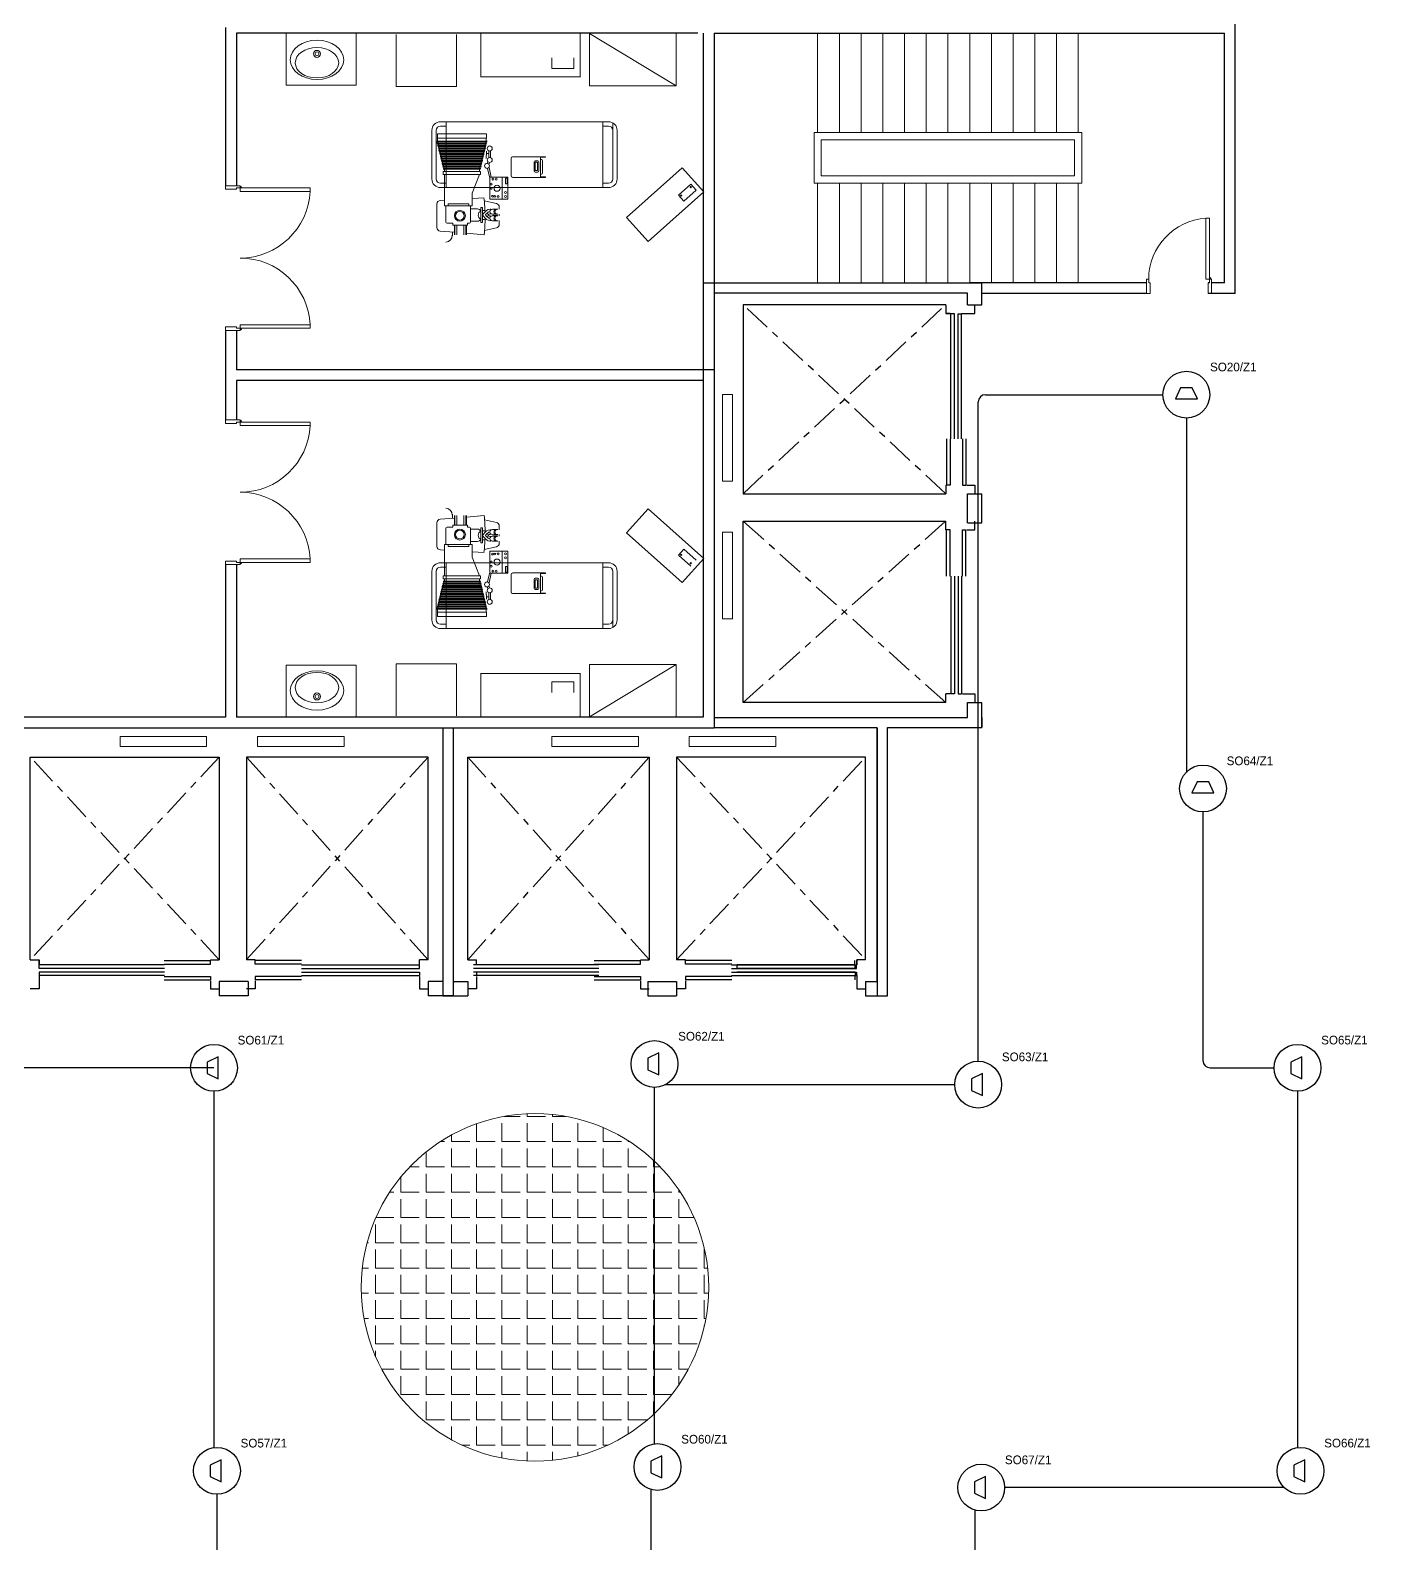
# Model space of a CAD drawing. Extents: x -59 to 582, y -1177 to 100.
# Drawn here: x 205.13 to 223.95, y -471.8 to -450.9 of the extents above; entities that cross this region are included whole.
import ezdxf
from ezdxf.enums import TextEntityAlignment as Align

# ---------------------------------------------------------------- set-up
doc = ezdxf.new("R2010")
doc.units = 0
doc.header["$LTSCALE"] = 0.15
doc.linetypes.add('CENTERX2', pattern=[4, 2.5, -0.5, 0.5, -0.5])
doc.layers.get('0').update_dxf_attribs({"color": 252})
for name, color, linetype in [('0 sockets', 252, 'Continuous'), ('0 sound', 252, 'Continuous'), ('AUTOINCR', 7, 'Continuous'), ('d1', 252, 'Continuous'), ('FIRE_LOOP', 7, 'Continuous'), ('grocol', 252, 'Continuous'), ('WINDOW', 252, 'Continuous')]:
    doc.layers.add(name, color=color, linetype=linetype)
for name, color, linetype, lineweight in [('anal', 252, 'Continuous', 20), ('DOOR', 252, 'Continuous', 20), ('elev', 252, 'Continuous', 9), ('FURNITURE-1', 252, 'Continuous', 9), ('sofa', 252, 'Continuous', 9), ('wall', 252, 'Continuous', 30)]:
    doc.layers.add(name, color=color, linetype=linetype, lineweight=lineweight)
doc.styles.add('ROMAND', font='ROMAND.SHX')

# ---------------------------------------------------------------- blocks, each defined once
blk = doc.blocks.new('WQ')
h = blk.add_hatch(color=6)
h.dxf.hatch_style = 1
h.paths.add_polyline_path([(-126.091, 5), (-126.091, -169.521), (126.091, -169.521), (126.091, 5)])
h.paths.add_polyline_path([(121.091, 0), (121.091, -164.521), (-121.091, -164.521), (-121.091, 0)], flags=16)
at = {"layer": '0 sockets', "color": 3, "style": 'ROMAND'}
blk.add_attdef('ACCESS_CONTROL', (-48.663, 7.622), '', height=7.973, dxfattribs=at)
blk = doc.blocks.new('ELLIPSE')
blk.add_circle((0.5, 0.5), 0.5)
blk = doc.blocks.new('ARCH')
at = {"layer": 'elev'}
h = blk.add_hatch(dxfattribs=at)
h.set_pattern_fill('ANGLE', color=256, scale=0.05, style=0)
h.set_pattern_definition([(0, (0, 0), (0, 0.34925), [0.254, -0.09525]), (90, (0, 0), (-0.34925, 2e-17), [0.254, -0.09525])])
h.paths.add_polyline_path([(31.8, 340.8, 0.21525), (32.613, 339), (35.787, 339, 0.21525), (36.6, 340.8, 1)])
h.paths.add_polyline_path([(35.787, 339), (32.613, 339, 0.377964)])
at = {"layer": 'anal'}
blk.add_circle((34.2, 340.8), 2.4, dxfattribs=at)
at = {"layer": 'd1', "linetype": 'CENTERX2'}
for p, q in [((39.874, 351.762), (37.075, 354.372)), ((37.075, 351.762), (39.874, 354.372)), ((37.075, 348.877), (39.874, 351.384)), ((39.874, 348.877), (37.075, 351.384)), ((29.838, 348.125), (27.228, 345.326)), ((29.838, 345.326), (27.228, 348.125)), ((32.723, 345.326), (30.216, 348.125)), ((32.723, 348.125), (30.216, 345.326)), ((33.272, 348.125), (35.779, 345.326)), ((33.272, 345.326), (35.779, 348.125)), ((36.157, 345.326), (38.767, 348.125)), ((36.157, 348.125), (38.767, 345.326))]:
    blk.add_line(p, q, dxfattribs=at)
at = {"layer": 'd1', "ltscale": 0.5}
for p, q in [((39.944, 352.52), (39.944, 354.248)), ((39.994, 354.248), (39.944, 354.248)), ((39.994, 352.52), (39.994, 354.248)), ((40.044, 352.52), (40.044, 354.248)), ((40.044, 354.248), (40.094, 354.248)), ((40.094, 352.52), (40.094, 354.248)), ((39.884, 352.522), (39.884, 351.882)), ((39.934, 352.522), (39.934, 351.882)), ((40.104, 352.522), (40.104, 351.882)), ((40.154, 352.522), (40.154, 351.882)), ((39.934, 351.882), (39.884, 351.882)), ((40.104, 351.882), (40.154, 351.882)), ((39.884, 350.624), (39.884, 351.264)), ((39.934, 351.264), (39.884, 351.264)), ((39.934, 350.624), (39.934, 351.264)), ((40.104, 350.624), (40.104, 351.264)), ((40.104, 351.264), (40.154, 351.264)), ((40.154, 350.624), (40.154, 351.264)), ((39.944, 350.626), (39.944, 348.997)), ((39.994, 350.626), (39.994, 348.997)), ((40.044, 350.626), (40.044, 348.997)), ((40.094, 350.626), (40.094, 348.997)), ((39.994, 348.997), (39.944, 348.997)), ((40.044, 348.997), (40.094, 348.997)), ((27.352, 345.206), (27.352, 345.256)), ((29.08, 345.256), (27.352, 345.256)), ((29.08, 345.206), (27.352, 345.206)), ((27.352, 345.156), (27.352, 345.106)), ((29.08, 345.156), (27.352, 345.156)), ((29.078, 345.316), (29.718, 345.316)), ((29.078, 345.266), (29.718, 345.266)), ((29.718, 345.266), (29.718, 345.316)), ((30.336, 345.266), (30.336, 345.316)), ((30.976, 345.316), (30.336, 345.316)), ((30.976, 345.266), (30.336, 345.266)), ((30.974, 345.256), (32.603, 345.256)), ((30.974, 345.206), (32.603, 345.206)), ((30.974, 345.156), (32.603, 345.156)), ((32.603, 345.206), (32.603, 345.256)), ((32.603, 345.156), (32.603, 345.106)), ((35.08, 345.256), (33.352, 345.256)), ((35.08, 345.206), (33.352, 345.206)), ((35.08, 345.156), (33.352, 345.156)), ((33.392, 345.156), (33.392, 345.106)), ((35.019, 345.316), (35.659, 345.316)), ((35.019, 345.266), (35.659, 345.266)), ((35.659, 345.266), (35.659, 345.316)), ((36.917, 345.316), (36.277, 345.316)), ((36.277, 345.266), (36.277, 345.316)), ((36.917, 345.266), (36.277, 345.266)), ((36.915, 345.256), (38.643, 345.256)), ((36.915, 345.206), (38.643, 345.206)), ((36.915, 345.156), (38.643, 345.156)), ((36.992, 345.206), (36.992, 345.256)), ((38.621, 345.256), (36.992, 345.256)), ((38.621, 345.206), (36.992, 345.206)), ((38.621, 345.156), (36.992, 345.156)), ((38.619, 345.266), (38.619, 345.316)), ((38.621, 345.206), (38.621, 345.256)), ((38.621, 345.156), (38.621, 345.106)), ((38.643, 345.206), (38.643, 345.256)), ((38.643, 345.156), (38.643, 345.106)), ((29.08, 345.106), (27.352, 345.106)), ((29.021, 345.106), (27.392, 345.106)), ((29.078, 345.096), (29.718, 345.096)), ((29.078, 345.046), (29.718, 345.046)), ((29.718, 345.096), (29.718, 345.046)), ((30.336, 345.096), (30.336, 345.046)), ((30.976, 345.096), (30.336, 345.096)), ((30.976, 345.046), (30.336, 345.046)), ((30.974, 345.106), (32.603, 345.106)), ((35.08, 345.106), (33.352, 345.106)), ((35.021, 345.106), (33.392, 345.106)), ((35.019, 345.096), (35.659, 345.096)), ((35.019, 345.046), (35.659, 345.046)), ((35.659, 345.096), (35.659, 345.046)), ((36.917, 345.096), (36.277, 345.096)), ((36.277, 345.096), (36.277, 345.046)), ((36.917, 345.046), (36.277, 345.046)), ((36.915, 345.106), (38.643, 345.106)), ((38.619, 345.096), (38.619, 345.046))]:
    blk.add_line(p, q, dxfattribs=at)
at = {"layer": 'DOOR'}
for points in [[(30.125, 355.987), (30.125, 356.017), (29.925, 356.017), (29.925, 355.967), (30.075, 355.967), (30.075, 355.987)], [(30.125, 355.987), (31.095, 355.987), (31.095, 355.937), (30.125, 355.937)], [(43.518, 354.727), (43.518, 355.567), (43.469, 355.567), (43.469, 354.727)], [(42.678, 354.727), (42.648, 354.727), (42.648, 354.527), (42.698, 354.527), (42.698, 354.677), (42.678, 354.677)], [(43.518, 354.727), (43.548, 354.727), (43.548, 354.527), (43.498, 354.527), (43.498, 354.677), (43.518, 354.677)], [(30.125, 354.047), (30.125, 354.017), (29.925, 354.017), (29.925, 354.067), (30.075, 354.067), (30.075, 354.047)], [(30.125, 354.047), (31.095, 354.047), (31.095, 354.097), (30.125, 354.097)], [(30.125, 352.753), (30.125, 352.783), (29.925, 352.783), (29.925, 352.733), (30.075, 352.733), (30.075, 352.753)], [(30.125, 352.753), (31.095, 352.753), (31.095, 352.703), (30.125, 352.703)], [(30.125, 350.813), (30.125, 350.783), (29.925, 350.783), (29.925, 350.833), (30.075, 350.833), (30.075, 350.813)], [(30.125, 350.813), (31.095, 350.813), (31.095, 350.863), (30.125, 350.863)]]:
    blk.add_lwpolyline(points, close=True, dxfattribs=at)
for centre in [(30.135, 355.997), (43.528, 354.737), (30.135, 354.037), (30.135, 352.763), (30.135, 350.803)]:
    blk.add_circle(centre, 0.01, dxfattribs=at)
for centre, radius, start, end in [((30.125, 355.989), 0.971, 270, 357.0492), ((43.523, 354.724), 0.845, 93.6111, 179.7782), ((30.125, 354.047), 0.971, 2.9508, 90), ((30.125, 352.753), 0.971, 270, 357.0492), ((30.125, 350.811), 0.971, 2.9508, 90)]:
    blk.add_arc(centre, radius, start, end, dxfattribs=at)
at = {"layer": 'elev'}
for p, q in [((38.105, 356.752), (38.105, 358.127)), ((38.105, 356.752), (38.105, 358.127)), ((38.405, 356.752), (38.405, 358.127)), ((38.705, 356.752), (38.705, 358.127)), ((39.005, 356.752), (39.005, 358.127)), ((39.305, 356.752), (39.305, 358.127)), ((39.605, 356.752), (39.605, 358.127)), ((39.905, 356.752), (39.905, 358.127)), ((40.205, 356.752), (40.205, 358.127)), ((40.505, 356.752), (40.505, 358.127)), ((40.805, 356.752), (40.805, 358.127)), ((41.105, 356.752), (41.105, 358.127)), ((41.405, 356.752), (41.405, 358.127)), ((41.705, 356.752), (41.705, 358.127)), ((38.055, 356.752), (41.755, 356.752)), ((38.055, 356.052), (38.055, 356.752)), ((38.155, 356.652), (41.655, 356.652)), ((38.155, 356.152), (38.155, 356.652)), ((41.655, 356.652), (41.655, 356.152)), ((41.755, 356.752), (41.755, 356.052)), ((41.755, 356.052), (38.055, 356.052)), ((38.105, 354.677), (38.105, 356.052)), ((38.105, 354.677), (38.105, 356.052)), ((41.655, 356.152), (38.155, 356.152)), ((38.405, 354.677), (38.405, 356.052)), ((38.705, 354.677), (38.705, 356.052)), ((39.005, 354.677), (39.005, 356.052)), ((39.305, 354.677), (39.305, 356.052)), ((39.605, 354.677), (39.605, 356.052)), ((39.905, 354.677), (39.905, 356.052)), ((40.205, 354.677), (40.205, 356.052)), ((40.505, 354.677), (40.505, 356.052)), ((40.805, 354.677), (40.805, 356.052)), ((41.105, 354.677), (41.105, 356.052)), ((41.405, 354.677), (41.405, 356.052)), ((41.705, 354.677), (41.705, 356.052)), ((36.792, 353.133), (36.792, 351.936)), ((36.928, 353.133), (36.792, 353.133)), ((36.928, 351.936), (36.928, 353.133)), ((36.792, 351.936), (36.928, 351.936)), ((36.792, 351.233), (36.792, 350.036)), ((36.928, 351.233), (36.792, 351.233)), ((36.928, 350.036), (36.928, 351.233)), ((36.792, 350.036), (36.928, 350.036)), ((28.467, 348.272), (28.467, 348.408)), ((28.467, 348.408), (29.664, 348.408)), ((29.664, 348.272), (28.467, 348.272)), ((29.664, 348.408), (29.664, 348.272)), ((30.367, 348.408), (31.564, 348.408)), ((30.367, 348.272), (30.367, 348.408)), ((31.564, 348.272), (30.367, 348.272)), ((31.564, 348.408), (31.564, 348.272)), ((35.628, 348.408), (34.431, 348.408)), ((34.431, 348.408), (34.431, 348.272)), ((34.431, 348.272), (35.628, 348.272)), ((35.628, 348.272), (35.628, 348.408)), ((37.528, 348.408), (36.331, 348.408)), ((36.331, 348.408), (36.331, 348.272)), ((36.331, 348.272), (37.528, 348.272)), ((37.528, 348.272), (37.528, 348.408))]:
    blk.add_line(p, q, dxfattribs=at)
at = {"layer": 'FURNITURE-1', "ltscale": 0.5}
for p, q in [((30.764, 358.125), (30.764, 357.405)), ((31.731, 358.125), (31.731, 357.405)), ((32.28, 357.386), (32.28, 358.106)), ((33.116, 357.386), (33.116, 358.106)), ((33.45, 357.518), (33.45, 358.118)), ((34.822, 357.518), (34.822, 358.118)), ((36.151, 357.398), (34.951, 358.118)), ((34.951, 357.398), (34.951, 358.118)), ((36.151, 358.125), (36.151, 357.398)), ((34.433, 357.637), (34.433, 357.784)), ((34.738, 357.637), (34.738, 357.784)), ((33.45, 357.52), (34.822, 357.52)), ((34.433, 357.637), (34.738, 357.637)), ((31.731, 357.405), (30.764, 357.405)), ((32.28, 357.386), (33.116, 357.386)), ((36.151, 357.398), (34.951, 357.398)), ((35.135, 356.901), (32.975, 356.901)), ((35.135, 356.901), (32.975, 356.901)), ((35.135, 356.901), (35.135, 355.99)), ((35.135, 356.901), (35.215, 356.901)), ((35.135, 356.841), (35.215, 356.841)), ((35.275, 356.885), (35.275, 356.11)), ((35.335, 356.781), (35.335, 356.11)), ((35.465, 355.579), (36.232, 356.265)), ((36.532, 355.93), (36.232, 356.265)), ((35.135, 356.05), (35.215, 356.05)), ((36.353, 356.036), (36.183, 355.884)), ((36.426, 355.955), (36.353, 356.036)), ((35.135, 355.99), (32.975, 355.99)), ((35.135, 355.99), (32.975, 355.99)), ((35.135, 355.99), (35.215, 355.99)), ((35.764, 355.245), (36.531, 355.931)), ((36.256, 355.802), (36.183, 355.884)), ((36.256, 355.802), (36.426, 355.955)), ((35.765, 355.244), (35.465, 355.579)), ((35.765, 351.556), (35.465, 351.221)), ((35.764, 351.555), (36.531, 350.869)), ((35.465, 351.221), (36.232, 350.535)), ((36.256, 350.998), (36.183, 350.916)), ((36.256, 350.998), (36.426, 350.845)), ((35.135, 350.81), (32.975, 350.81)), ((35.135, 350.81), (32.975, 350.81)), ((35.135, 349.899), (35.135, 350.81)), ((35.135, 350.81), (35.215, 350.81)), ((36.353, 350.764), (36.183, 350.916)), ((36.532, 350.87), (36.232, 350.535)), ((35.135, 350.75), (35.215, 350.75)), ((35.275, 349.915), (35.275, 350.69)), ((35.335, 350.019), (35.335, 350.69)), ((35.135, 349.959), (35.215, 349.959)), ((35.135, 349.899), (32.975, 349.899)), ((35.135, 349.899), (32.975, 349.899)), ((35.135, 349.899), (35.215, 349.899)), ((31.731, 349.395), (30.764, 349.395)), ((30.764, 348.675), (30.764, 349.395)), ((31.731, 348.675), (31.731, 349.395)), ((32.28, 349.414), (32.28, 348.694)), ((32.28, 349.414), (33.116, 349.414)), ((33.116, 349.414), (33.116, 348.694)), ((36.151, 349.402), (34.951, 348.682)), ((36.151, 349.402), (34.951, 349.402)), ((34.951, 349.402), (34.951, 348.682)), ((36.151, 349.402), (36.151, 348.682)), ((33.45, 349.282), (33.45, 348.682)), ((33.45, 349.28), (34.822, 349.28)), ((34.433, 349.163), (34.433, 349.016)), ((34.433, 349.163), (34.738, 349.163)), ((34.738, 349.163), (34.738, 349.016)), ((34.822, 349.282), (34.822, 348.682))]:
    blk.add_line(p, q, dxfattribs=at)
for centre in [(36.351, 355.998), (36.22, 355.881), (36.22, 350.919), (36.351, 350.802)]:
    blk.add_circle(centre, 0.00846, dxfattribs=at)
for centre, radius, start, end in [((35.215, 356.781), 0.12, 0, 90), ((35.215, 356.781), 0.06, 0, 90), ((35.215, 356.11), 0.12, 270, 0), ((35.215, 356.11), 0.06, 270, 0), ((35.215, 350.69), 0.12, 0, 90), ((35.215, 350.69), 0.06, 0, 90), ((35.215, 350.019), 0.06, 270, 0), ((35.215, 350.019), 0.12, 270, 0)]:
    blk.add_arc(centre, radius, start, end, dxfattribs=at)
at = {"layer": 'grocol', "ltscale": 0.5}
for p, q in [((40.374, 354.673), (36.53, 354.673)), ((40.374, 354.532), (40.374, 354.673)), ((40.174, 354.532), (36.675, 354.532)), ((32.927, 348.525), (32.927, 344.826)), ((32.927, 348.525), (32.927, 344.826)), ((33.068, 348.525), (33.068, 344.826)), ((33.068, 348.525), (33.068, 344.826)), ((36.675, 348.673), (40.174, 348.673)), ((36.675, 348.532), (38.927, 348.532)), ((38.927, 345.026), (38.927, 348.532)), ((38.927, 348.525), (38.927, 344.826)), ((39.068, 344.826), (39.068, 348.532)), ((39.068, 348.532), (40.374, 348.532)), ((40.374, 348.532), (40.374, 348.673)), ((40.374, 348.673), (40.374, 348.532)), ((32.927, 344.826), (33.068, 344.826)), ((33.068, 344.826), (32.927, 344.826)), ((38.927, 344.826), (39.068, 344.826))]:
    blk.add_line(p, q, dxfattribs=at)
at = {"layer": 'sofa'}
for p, q in [((32.975, 356.901), (32.895, 356.901)), ((32.975, 356.901), (32.895, 356.901)), ((32.975, 356.841), (32.895, 356.841)), ((32.975, 356.841), (32.895, 356.841)), ((32.975, 356.901), (32.975, 355.99)), ((32.975, 356.901), (32.975, 355.99)), ((32.775, 356.781), (32.775, 356.11)), ((32.775, 356.781), (32.775, 356.11)), ((32.835, 356.781), (32.835, 356.11)), ((32.835, 356.781), (32.835, 356.11)), ((33.541, 356.634), (32.84, 356.634)), ((33.541, 356.634), (32.84, 356.634)), ((32.852, 356.673), (32.852, 356.735)), ((32.852, 356.673), (32.852, 356.735)), ((32.852, 356.735), (33.529, 356.735)), ((32.852, 356.735), (33.529, 356.735)), ((33.529, 356.673), (32.852, 356.673)), ((33.529, 356.673), (32.852, 356.673)), ((32.855, 356.634), (32.855, 356.673)), ((32.855, 356.634), (32.855, 356.673)), ((32.855, 356.634), (32.947, 356.248)), ((32.855, 356.634), (32.947, 356.248)), ((33.526, 356.634), (33.434, 356.248)), ((33.526, 356.634), (33.434, 356.248)), ((33.526, 356.634), (33.526, 356.673)), ((33.529, 356.673), (33.529, 356.735)), ((33.529, 356.673), (33.529, 356.735)), ((33.538, 356.622), (32.842, 356.622)), ((33.538, 356.622), (32.842, 356.622)), ((33.535, 356.606), (32.846, 356.606)), ((33.535, 356.606), (32.846, 356.606)), ((33.531, 356.59), (32.85, 356.59)), ((33.531, 356.59), (32.85, 356.59)), ((33.527, 356.574), (32.854, 356.574)), ((33.527, 356.574), (32.854, 356.574)), ((33.523, 356.558), (32.858, 356.558)), ((33.523, 356.558), (32.858, 356.558)), ((33.519, 356.542), (32.861, 356.542)), ((33.519, 356.542), (32.861, 356.542)), ((33.516, 356.526), (32.865, 356.526)), ((33.516, 356.526), (32.865, 356.526)), ((33.512, 356.51), (32.869, 356.51)), ((33.512, 356.51), (32.869, 356.51)), ((33.508, 356.495), (32.873, 356.495)), ((33.508, 356.495), (32.873, 356.495)), ((33.504, 356.479), (32.877, 356.479)), ((33.504, 356.479), (32.877, 356.479)), ((33.5, 356.463), (32.88, 356.463)), ((33.5, 356.463), (32.88, 356.463)), ((33.497, 356.447), (32.884, 356.447)), ((33.497, 356.447), (32.884, 356.447)), ((33.493, 356.431), (32.888, 356.431)), ((33.493, 356.431), (32.888, 356.431)), ((33.526, 356.393), (33.526, 356.432)), ((33.526, 356.393), (33.526, 356.432)), ((33.529, 356.494), (33.529, 356.432)), ((33.529, 356.494), (33.529, 356.432)), ((33.562, 356.46), (33.529, 356.46)), ((33.562, 356.46), (33.529, 356.46)), ((33.562, 356.496), (33.562, 356.407)), ((33.562, 356.496), (33.562, 356.407)), ((33.585, 356.496), (33.585, 356.407)), ((33.585, 356.496), (33.585, 356.407)), ((33.489, 356.415), (32.892, 356.415)), ((33.489, 356.415), (32.892, 356.415)), ((33.485, 356.399), (32.896, 356.399)), ((33.485, 356.399), (32.896, 356.399)), ((33.481, 356.383), (32.899, 356.383)), ((33.481, 356.383), (32.899, 356.383)), ((33.478, 356.367), (32.903, 356.367)), ((33.478, 356.367), (32.903, 356.367)), ((33.474, 356.351), (32.907, 356.351)), ((33.474, 356.351), (32.907, 356.351)), ((33.47, 356.335), (32.911, 356.335)), ((33.47, 356.335), (32.911, 356.335)), ((33.466, 356.319), (32.915, 356.319)), ((33.466, 356.319), (32.915, 356.319)), ((33.462, 356.303), (32.918, 356.303)), ((33.462, 356.303), (32.918, 356.303)), ((33.459, 356.287), (32.922, 356.287)), ((33.459, 356.287), (32.922, 356.287)), ((33.455, 356.271), (32.926, 356.271)), ((33.455, 356.271), (32.926, 356.271)), ((33.451, 356.256), (32.93, 356.256)), ((33.451, 356.256), (32.93, 356.256)), ((33.448, 356.244), (32.932, 356.244)), ((32.932, 356.212), (32.932, 356.171)), ((33.449, 356.212), (32.932, 356.212)), ((32.948, 356.244), (32.948, 356.212)), ((33.433, 356.244), (33.433, 356.212)), ((33.449, 356.212), (33.449, 356.171)), ((33.549, 356.348), (33.538, 356.324)), ((33.546, 356.255), (33.575, 356.119)), ((33.566, 356.269), (33.594, 356.133)), ((33.566, 356.269), (33.594, 356.133)), ((33.576, 356.337), (33.567, 356.317)), ((33.87, 356.153), (33.87, 356.397)), ((33.87, 356.153), (33.87, 356.397)), ((33.89, 356.417), (34.278, 356.417)), ((33.89, 356.417), (34.278, 356.417)), ((34.187, 356.346), (34.187, 356.221)), ((34.187, 356.346), (34.187, 356.221)), ((34.239, 356.361), (34.202, 356.361)), ((34.239, 356.361), (34.202, 356.361)), ((34.204, 356.343), (34.236, 356.343)), ((34.204, 356.225), (34.204, 356.343)), ((34.204, 356.343), (34.236, 356.343)), ((34.204, 356.225), (34.204, 356.343)), ((34.236, 356.225), (34.204, 356.225)), ((34.236, 356.225), (34.204, 356.225)), ((34.236, 356.343), (34.236, 356.225)), ((34.236, 356.343), (34.236, 356.225)), ((34.254, 356.221), (34.254, 356.346)), ((34.254, 356.221), (34.254, 356.346)), ((34.268, 356.417), (34.347, 356.417)), ((34.268, 356.417), (34.347, 356.417)), ((34.278, 356.417), (34.278, 356.14)), ((34.278, 356.417), (34.278, 356.14)), ((34.347, 356.41), (34.278, 356.41)), ((34.347, 356.41), (34.278, 356.41)), ((34.278, 356.378), (34.29, 356.378)), ((34.278, 356.378), (34.29, 356.378)), ((34.305, 356.363), (34.305, 356.192)), ((34.305, 356.363), (34.305, 356.192)), ((34.347, 356.417), (34.347, 356.41)), ((34.347, 356.417), (34.347, 356.41)), ((32.975, 356.05), (32.895, 356.05)), ((33.449, 356.171), (32.932, 356.171)), ((32.948, 356.171), (32.948, 355.741)), ((33.433, 356.171), (33.333, 355.913)), ((33.575, 355.832), (33.575, 356.133)), ((33.575, 356.133), (33.823, 356.133)), ((33.575, 356.133), (33.823, 356.133)), ((33.748, 356.133), (33.748, 355.832)), ((33.748, 356.133), (33.748, 355.832)), ((33.816, 356.123), (33.794, 356.123)), ((33.794, 356.123), (33.794, 356.041)), ((33.816, 356.123), (33.794, 356.123)), ((33.794, 356.123), (33.794, 356.041)), ((33.794, 356.041), (33.816, 356.041)), ((33.794, 356.041), (33.816, 356.041)), ((33.816, 356.041), (33.816, 356.123)), ((33.816, 356.041), (33.816, 356.123)), ((33.823, 356.133), (33.823, 355.832)), ((33.823, 356.133), (33.823, 355.832)), ((34.278, 356.132), (33.89, 356.132)), ((34.278, 356.132), (33.89, 356.132)), ((34.202, 356.206), (34.239, 356.206)), ((34.202, 356.206), (34.239, 356.206)), ((34.268, 356.132), (34.347, 356.132)), ((34.268, 356.132), (34.347, 356.132)), ((34.29, 356.177), (34.278, 356.177)), ((34.29, 356.177), (34.278, 356.177)), ((34.347, 356.14), (34.278, 356.14)), ((34.347, 356.14), (34.278, 356.14)), ((34.278, 356.132), (34.278, 356.132)), ((34.278, 356.132), (34.278, 356.132)), ((34.347, 356.132), (34.347, 356.14)), ((34.347, 356.132), (34.347, 356.14)), ((32.893, 355.814), (32.948, 355.817)), ((32.975, 355.99), (32.895, 355.99)), ((33.333, 355.741), (33.333, 355.913)), ((33.333, 355.839), (33.496, 355.848)), ((33.5, 355.808), (33.667, 355.77)), ((33.5, 355.808), (33.667, 355.77)), ((33.823, 355.832), (33.575, 355.832)), ((33.823, 355.832), (33.575, 355.832)), ((32.846, 355.44), (32.846, 355.764)), ((33.021, 355.741), (32.948, 355.741)), ((32.97, 355.514), (32.97, 355.726)), ((32.985, 355.741), (33.295, 355.741)), ((33.285, 355.766), (32.999, 355.766)), ((32.999, 355.766), (32.999, 355.741)), ((33.26, 355.741), (33.333, 355.741)), ((33.285, 355.741), (33.285, 355.766)), ((33.31, 355.726), (33.31, 355.514)), ((33.31, 355.696), (33.404, 355.696)), ((33.451, 355.717), (33.476, 355.717)), ((33.451, 355.508), (33.451, 355.717)), ((33.476, 355.717), (33.476, 355.508)), ((33.612, 355.692), (33.677, 355.692)), ((33.612, 355.692), (33.677, 355.692)), ((33.682, 355.622), (33.612, 355.622)), ((33.682, 355.622), (33.612, 355.622)), ((33.682, 355.604), (33.612, 355.604)), ((33.682, 355.604), (33.612, 355.604)), ((33.706, 355.721), (33.706, 355.692)), ((33.706, 355.721), (33.706, 355.692)), ((33.706, 355.623), (33.706, 355.601)), ((33.706, 355.623), (33.706, 355.601)), ((33.086, 355.374), (32.892, 355.39)), ((33.066, 355.499), (32.985, 355.499)), ((33.059, 355.321), (33.059, 355.376)), ((33.066, 355.499), (33.066, 355.473)), ((33.066, 355.473), (33.268, 355.473)), ((33.086, 355.339), (33.086, 355.473)), ((33.094, 355.473), (33.094, 355.339)), ((33.119, 355.473), (33.119, 355.339)), ((33.218, 355.473), (33.218, 355.339)), ((33.243, 355.473), (33.243, 355.339)), ((33.252, 355.473), (33.252, 355.339)), ((33.295, 355.499), (33.268, 355.499)), ((33.268, 355.473), (33.268, 355.499)), ((33.404, 355.527), (33.31, 355.527)), ((33.476, 355.508), (33.451, 355.508)), ((33.504, 355.397), (33.667, 355.434)), ((33.504, 355.397), (33.667, 355.434)), ((33.612, 355.533), (33.677, 355.533)), ((33.612, 355.533), (33.677, 355.533)), ((33.706, 355.535), (33.706, 355.483)), ((33.706, 355.535), (33.706, 355.483)), ((33.499, 355.34), (33.252, 355.36)), ((33.086, 351.426), (32.892, 351.41)), ((33.059, 351.479), (33.059, 351.424)), ((33.086, 351.461), (33.086, 351.327)), ((33.094, 351.327), (33.094, 351.461)), ((33.119, 351.327), (33.119, 351.461)), ((33.218, 351.327), (33.218, 351.461)), ((33.243, 351.327), (33.243, 351.461)), ((33.252, 351.327), (33.252, 351.461)), ((33.499, 351.46), (33.252, 351.44)), ((32.846, 351.36), (32.846, 351.036)), ((32.97, 351.286), (32.97, 351.074)), ((33.066, 351.301), (32.985, 351.301)), ((33.066, 351.301), (33.066, 351.327)), ((33.066, 351.327), (33.268, 351.327)), ((33.268, 351.327), (33.268, 351.301)), ((33.295, 351.301), (33.268, 351.301)), ((33.31, 351.074), (33.31, 351.286)), ((33.404, 351.273), (33.31, 351.273)), ((33.476, 351.292), (33.451, 351.292)), ((33.451, 351.292), (33.451, 351.083)), ((33.476, 351.083), (33.476, 351.292)), ((33.504, 351.403), (33.667, 351.366)), ((33.504, 351.403), (33.667, 351.366)), ((33.612, 351.267), (33.677, 351.267)), ((33.612, 351.267), (33.677, 351.267)), ((33.682, 351.196), (33.612, 351.196)), ((33.682, 351.196), (33.612, 351.196)), ((33.706, 351.265), (33.706, 351.317)), ((33.706, 351.265), (33.706, 351.317)), ((33.706, 351.177), (33.706, 351.199)), ((33.706, 351.177), (33.706, 351.199)), ((32.893, 350.986), (32.948, 350.983)), ((32.948, 350.629), (32.948, 351.059)), ((33.021, 351.059), (32.948, 351.059)), ((32.985, 351.059), (33.295, 351.059)), ((32.999, 351.034), (32.999, 351.059)), ((33.285, 351.034), (32.999, 351.034)), ((33.26, 351.059), (33.333, 351.059)), ((33.285, 351.059), (33.285, 351.034)), ((33.31, 351.104), (33.404, 351.104)), ((33.333, 351.059), (33.333, 350.887)), ((33.451, 351.083), (33.476, 351.083)), ((33.5, 350.992), (33.667, 351.03)), ((33.5, 350.992), (33.667, 351.03)), ((33.682, 351.178), (33.612, 351.178)), ((33.682, 351.178), (33.612, 351.178)), ((33.612, 351.108), (33.677, 351.108)), ((33.612, 351.108), (33.677, 351.108)), ((33.706, 351.079), (33.706, 351.108)), ((33.706, 351.079), (33.706, 351.108)), ((32.975, 350.81), (32.895, 350.81)), ((32.975, 349.899), (32.975, 350.81)), ((32.975, 349.899), (32.975, 350.81)), ((33.333, 350.961), (33.496, 350.952)), ((33.433, 350.629), (33.333, 350.887)), ((33.823, 350.968), (33.575, 350.968)), ((33.823, 350.968), (33.575, 350.968)), ((33.575, 350.968), (33.575, 350.667)), ((33.748, 350.667), (33.748, 350.968)), ((33.748, 350.667), (33.748, 350.968)), ((33.823, 350.667), (33.823, 350.968)), ((33.823, 350.667), (33.823, 350.968)), ((32.775, 350.019), (32.775, 350.69)), ((32.775, 350.019), (32.775, 350.69)), ((32.835, 350.019), (32.835, 350.69)), ((32.835, 350.019), (32.835, 350.69)), ((32.975, 350.75), (32.895, 350.75)), ((33.449, 350.629), (32.932, 350.629)), ((32.932, 350.588), (32.932, 350.629)), ((33.449, 350.588), (32.932, 350.588)), ((32.948, 350.556), (32.948, 350.588)), ((33.433, 350.556), (33.433, 350.588)), ((33.449, 350.588), (33.449, 350.629)), ((33.546, 350.545), (33.575, 350.681)), ((33.566, 350.531), (33.594, 350.667)), ((33.566, 350.531), (33.594, 350.667)), ((33.575, 350.667), (33.823, 350.667)), ((33.575, 350.667), (33.823, 350.667)), ((33.794, 350.677), (33.794, 350.759)), ((33.794, 350.759), (33.816, 350.759)), ((33.794, 350.677), (33.794, 350.759)), ((33.794, 350.759), (33.816, 350.759)), ((33.816, 350.677), (33.794, 350.677)), ((33.816, 350.677), (33.794, 350.677)), ((33.816, 350.759), (33.816, 350.677)), ((33.816, 350.759), (33.816, 350.677)), ((33.87, 350.647), (33.87, 350.403)), ((33.87, 350.647), (33.87, 350.403)), ((34.278, 350.668), (33.89, 350.668)), ((34.278, 350.668), (33.89, 350.668)), ((34.187, 350.454), (34.187, 350.579)), ((34.187, 350.454), (34.187, 350.579)), ((34.202, 350.594), (34.239, 350.594)), ((34.202, 350.594), (34.239, 350.594)), ((34.236, 350.575), (34.204, 350.575)), ((34.204, 350.575), (34.204, 350.457)), ((34.236, 350.575), (34.204, 350.575)), ((34.204, 350.575), (34.204, 350.457)), ((34.236, 350.457), (34.236, 350.575)), ((34.236, 350.457), (34.236, 350.575)), ((34.254, 350.579), (34.254, 350.454)), ((34.254, 350.579), (34.254, 350.454)), ((34.268, 350.668), (34.347, 350.668)), ((34.268, 350.668), (34.347, 350.668)), ((34.278, 350.668), (34.278, 350.668)), ((34.278, 350.668), (34.278, 350.668)), ((34.278, 350.383), (34.278, 350.66)), ((34.278, 350.383), (34.278, 350.66)), ((34.347, 350.66), (34.278, 350.66)), ((34.347, 350.66), (34.278, 350.66)), ((34.29, 350.623), (34.278, 350.623)), ((34.29, 350.623), (34.278, 350.623)), ((34.305, 350.437), (34.305, 350.608)), ((34.305, 350.437), (34.305, 350.608)), ((34.347, 350.668), (34.347, 350.66)), ((34.347, 350.668), (34.347, 350.66)), ((32.855, 350.166), (32.947, 350.552)), ((32.855, 350.166), (32.947, 350.552)), ((33.493, 350.369), (32.888, 350.369)), ((33.493, 350.369), (32.888, 350.369)), ((33.489, 350.385), (32.892, 350.385)), ((33.489, 350.385), (32.892, 350.385)), ((33.485, 350.401), (32.896, 350.401)), ((33.485, 350.401), (32.896, 350.401)), ((33.481, 350.417), (32.899, 350.417)), ((33.481, 350.417), (32.899, 350.417)), ((33.478, 350.433), (32.903, 350.433)), ((33.478, 350.433), (32.903, 350.433)), ((33.474, 350.449), (32.907, 350.449)), ((33.474, 350.449), (32.907, 350.449)), ((33.47, 350.465), (32.911, 350.465)), ((33.47, 350.465), (32.911, 350.465)), ((33.466, 350.481), (32.915, 350.481)), ((33.466, 350.481), (32.915, 350.481)), ((33.462, 350.497), (32.918, 350.497)), ((33.462, 350.497), (32.918, 350.497)), ((33.459, 350.513), (32.922, 350.513)), ((33.459, 350.513), (32.922, 350.513)), ((33.455, 350.529), (32.926, 350.529)), ((33.455, 350.529), (32.926, 350.529)), ((33.451, 350.544), (32.93, 350.544)), ((33.451, 350.544), (32.93, 350.544)), ((33.448, 350.556), (32.932, 350.556)), ((33.526, 350.166), (33.434, 350.552)), ((33.526, 350.166), (33.434, 350.552)), ((33.526, 350.407), (33.526, 350.368)), ((33.526, 350.407), (33.526, 350.368)), ((33.529, 350.306), (33.529, 350.368)), ((33.529, 350.306), (33.529, 350.368)), ((33.549, 350.452), (33.538, 350.476)), ((33.562, 350.304), (33.562, 350.393)), ((33.562, 350.304), (33.562, 350.393)), ((33.576, 350.463), (33.567, 350.483)), ((33.585, 350.304), (33.585, 350.393)), ((33.585, 350.304), (33.585, 350.393)), ((33.89, 350.383), (34.278, 350.383)), ((33.89, 350.383), (34.278, 350.383)), ((34.239, 350.439), (34.202, 350.439)), ((34.239, 350.439), (34.202, 350.439)), ((34.204, 350.457), (34.236, 350.457)), ((34.204, 350.457), (34.236, 350.457)), ((34.268, 350.383), (34.347, 350.383)), ((34.268, 350.383), (34.347, 350.383)), ((34.278, 350.422), (34.29, 350.422)), ((34.278, 350.422), (34.29, 350.422)), ((34.347, 350.39), (34.278, 350.39)), ((34.347, 350.39), (34.278, 350.39)), ((34.347, 350.383), (34.347, 350.39)), ((34.347, 350.383), (34.347, 350.39)), ((33.541, 350.166), (32.84, 350.166)), ((33.541, 350.166), (32.84, 350.166)), ((33.538, 350.178), (32.842, 350.178)), ((33.538, 350.178), (32.842, 350.178)), ((33.535, 350.194), (32.846, 350.194)), ((33.535, 350.194), (32.846, 350.194)), ((33.531, 350.21), (32.85, 350.21)), ((33.531, 350.21), (32.85, 350.21)), ((33.527, 350.226), (32.854, 350.226)), ((33.527, 350.226), (32.854, 350.226)), ((32.855, 350.166), (32.855, 350.127)), ((32.855, 350.166), (32.855, 350.127)), ((33.523, 350.242), (32.858, 350.242)), ((33.523, 350.242), (32.858, 350.242)), ((33.519, 350.258), (32.861, 350.258)), ((33.519, 350.258), (32.861, 350.258)), ((33.516, 350.274), (32.865, 350.274)), ((33.516, 350.274), (32.865, 350.274)), ((33.512, 350.29), (32.869, 350.29)), ((33.512, 350.29), (32.869, 350.29)), ((33.508, 350.305), (32.873, 350.305)), ((33.508, 350.305), (32.873, 350.305)), ((33.504, 350.321), (32.877, 350.321)), ((33.504, 350.321), (32.877, 350.321)), ((33.5, 350.337), (32.88, 350.337)), ((33.5, 350.337), (32.88, 350.337)), ((33.497, 350.353), (32.884, 350.353)), ((33.497, 350.353), (32.884, 350.353)), ((33.526, 350.166), (33.526, 350.127)), ((33.526, 350.166), (33.526, 350.127)), ((33.562, 350.34), (33.529, 350.34)), ((33.562, 350.34), (33.529, 350.34)), ((32.852, 350.127), (32.852, 350.065)), ((33.529, 350.127), (32.852, 350.127)), ((32.852, 350.127), (32.852, 350.065)), ((33.529, 350.127), (32.852, 350.127)), ((32.852, 350.065), (33.529, 350.065)), ((32.852, 350.065), (33.529, 350.065)), ((32.975, 349.959), (32.895, 349.959)), ((32.975, 349.959), (32.895, 349.959)), ((33.529, 350.127), (33.529, 350.065)), ((32.975, 349.899), (32.895, 349.899)), ((32.975, 349.899), (32.895, 349.899))]:
    blk.add_line(p, q, dxfattribs=at)
for centre, radius in [((31.188, 357.838), 0.048), ((31.188, 357.838), 0.027), ((33.574, 356.531), 0.0349), ((33.574, 356.531), 0.0349), ((33.537, 356.291), 0.0349), ((33.574, 356.372), 0.0349), ((33.574, 356.372), 0.0349), ((33.595, 356.04), 0.0125), ((33.595, 356.04), 0.0125), ((33.619, 356.107), 0.0125), ((33.619, 356.107), 0.0125), ((33.676, 355.981), 0.0418), ((33.676, 355.981), 0.0418), ((33.664, 356.107), 0.0125), ((33.664, 356.107), 0.0125), ((33.597, 355.98), 0.0125), ((33.597, 355.98), 0.0125), ((33.611, 355.871), 0.0125), ((33.611, 355.871), 0.0125), ((33.646, 355.87), 0.0125), ((33.646, 355.87), 0.0125), ((33.691, 355.869), 0.0125), ((33.691, 355.869), 0.0125), ((33.793, 355.924), 0.0134), ((33.793, 355.924), 0.0134), ((33.793, 355.866), 0.0134), ((33.793, 355.866), 0.0134), ((33.162, 355.602), 0.0758), ((33.162, 355.602), 0.0607), ((33.162, 351.198), 0.0758), ((33.162, 351.198), 0.0607), ((33.597, 350.82), 0.0125), ((33.597, 350.82), 0.0125), ((33.611, 350.929), 0.0125), ((33.611, 350.929), 0.0125), ((33.646, 350.93), 0.0125), ((33.646, 350.93), 0.0125), ((33.676, 350.819), 0.0418), ((33.676, 350.819), 0.0418), ((33.691, 350.931), 0.0125), ((33.691, 350.931), 0.0125), ((33.793, 350.934), 0.0134), ((33.793, 350.934), 0.0134), ((33.793, 350.876), 0.0134), ((33.793, 350.876), 0.0134), ((33.595, 350.76), 0.0125), ((33.595, 350.76), 0.0125), ((33.619, 350.693), 0.0125), ((33.619, 350.693), 0.0125), ((33.664, 350.693), 0.0125), ((33.664, 350.693), 0.0125), ((33.537, 350.509), 0.0349), ((33.574, 350.428), 0.0349), ((33.574, 350.428), 0.0349), ((33.574, 350.269), 0.0349), ((33.574, 350.269), 0.0349), ((31.188, 348.962), 0.048), ((31.188, 348.962), 0.027)]:
    blk.add_circle(centre, radius, dxfattribs=at)
for centre, radius, start, end in [((32.895, 356.781), 0.12, 90, 180), ((32.895, 356.781), 0.12, 90, 180), ((32.895, 356.781), 0.06, 90, 180), ((32.895, 356.781), 0.06, 90, 180), ((33.89, 356.397), 0.0201, 90, 180), ((33.89, 356.397), 0.0201, 90, 180), ((34.202, 356.346), 0.0151, 90, 180), ((34.202, 356.346), 0.0151, 90, 180), ((34.202, 356.221), 0.0151, 180, 270), ((34.202, 356.221), 0.0151, 180, 270), ((34.239, 356.346), 0.0151, 0, 90), ((34.239, 356.346), 0.0151, 0, 90), ((34.239, 356.221), 0.0151, 270, 360), ((34.239, 356.221), 0.0151, 270, 360), ((34.29, 356.363), 0.0151, 360, 90), ((34.29, 356.363), 0.0151, 360, 90), ((32.895, 356.11), 0.12, 180, 270), ((32.895, 356.11), 0.06, 180, 270), ((33.89, 356.153), 0.0201, 180, 270), ((33.89, 356.153), 0.0201, 180, 270), ((34.29, 356.192), 0.0151, 270, 0), ((34.29, 356.192), 0.0151, 270, 0), ((32.896, 355.764), 0.0502, 93.1667, 180), ((31.203, 355.58), 2.308, 1.8706, 6.6601), ((32.985, 355.726), 0.0151, 90, 180), ((33.295, 355.726), 0.0151, 360, 90), ((33.404, 355.646), 0.0502, 24.384, 90), ((33.477, 355.612), 0.0613, 115.3697, 244.6303), ((33.489, 355.612), 0.0628, 59.6987, 102.6956), ((33.489, 355.612), 0.0628, 331.3435, 30.3854), ((33.612, 355.658), 0.0348, 89.7532, 270.2468), ((33.612, 355.658), 0.0348, 89.7532, 270.2468), ((33.612, 355.568), 0.0348, 89.7532, 270.2468), ((33.612, 355.568), 0.0348, 89.7532, 270.2468), ((33.667, 355.658), 0.0348, 79.7064, 280.2936), ((33.667, 355.658), 0.0348, 79.7064, 280.2936), ((33.667, 355.568), 0.0348, 79.7064, 280.2936), ((33.667, 355.568), 0.0348, 79.7064, 280.2936), ((33.682, 355.658), 0.0348, 79.7064, 280.2936), ((33.682, 355.658), 0.0348, 79.7064, 280.2936), ((33.682, 355.568), 0.0348, 79.7064, 280.2936), ((33.682, 355.568), 0.0348, 79.7064, 280.2936), ((33.656, 355.721), 0.0502, 0, 77.1147), ((33.656, 355.721), 0.0502, 0, 77.1147), ((32.896, 355.44), 0.0502, 180, 265.256), ((32.985, 355.514), 0.0151, 180, 270), ((33.295, 355.514), 0.0151, 270, 0), ((33.404, 355.577), 0.0502, 270, 336.3245), ((33.489, 355.612), 0.0628, 257.3044, 302.0748), ((31.203, 355.58), 2.308, 354.0238, 359.7267), ((33.656, 355.483), 0.0502, 282.8853, 0), ((33.656, 355.483), 0.0502, 282.8853, 0), ((32.958, 355.335), 0.1, 277.1202, 360), ((32.896, 351.36), 0.0502, 94.744, 180), ((32.958, 351.465), 0.1, 0, 82.8798), ((31.203, 351.22), 2.308, 0.2733, 5.9762), ((32.985, 351.286), 0.0151, 90, 180), ((33.295, 351.286), 0.0151, 360, 90), ((33.404, 351.223), 0.0502, 23.6755, 90), ((33.477, 351.188), 0.0613, 115.3697, 244.6303), ((33.489, 351.188), 0.0628, 57.9252, 102.6956), ((33.489, 351.188), 0.0628, 329.6146, 28.6565), ((33.612, 351.232), 0.0348, 89.7532, 270.2468), ((33.612, 351.232), 0.0348, 89.7532, 270.2468), ((33.667, 351.232), 0.0348, 79.7064, 280.2936), ((33.667, 351.232), 0.0348, 79.7064, 280.2936), ((33.682, 351.232), 0.0348, 79.7064, 280.2936), ((33.682, 351.232), 0.0348, 79.7064, 280.2936), ((33.656, 351.317), 0.0502, 0, 77.1147), ((33.656, 351.317), 0.0502, 0, 77.1147), ((32.896, 351.036), 0.0502, 180, 266.8333), ((32.985, 351.074), 0.0151, 180, 270), ((33.295, 351.074), 0.0151, 270, 0), ((33.404, 351.154), 0.0502, 270, 335.616), ((33.489, 351.188), 0.0628, 257.3044, 300.3013), ((31.203, 351.22), 2.308, 353.3399, 358.1294), ((33.612, 351.142), 0.0348, 89.7532, 270.2468), ((33.612, 351.142), 0.0348, 89.7532, 270.2468), ((33.667, 351.142), 0.0348, 79.7064, 280.2936), ((33.667, 351.142), 0.0348, 79.7064, 280.2936), ((33.682, 351.142), 0.0348, 79.7064, 280.2936), ((33.682, 351.142), 0.0348, 79.7064, 280.2936), ((33.656, 351.079), 0.0502, 282.8853, 0), ((33.656, 351.079), 0.0502, 282.8853, 0), ((32.895, 350.69), 0.12, 90, 180), ((32.895, 350.69), 0.06, 90, 180), ((33.89, 350.647), 0.0201, 90, 180), ((33.89, 350.647), 0.0201, 90, 180), ((34.202, 350.579), 0.0151, 90, 180), ((34.202, 350.579), 0.0151, 90, 180), ((34.239, 350.579), 0.0151, 0, 90), ((34.239, 350.579), 0.0151, 0, 90), ((34.29, 350.608), 0.0151, 360, 90), ((34.29, 350.608), 0.0151, 360, 90), ((33.89, 350.403), 0.0201, 180, 270), ((33.89, 350.403), 0.0201, 180, 270), ((34.202, 350.454), 0.0151, 180, 270), ((34.202, 350.454), 0.0151, 180, 270), ((34.239, 350.454), 0.0151, 270, 360), ((34.239, 350.454), 0.0151, 270, 360), ((34.29, 350.437), 0.0151, 270, 0), ((34.29, 350.437), 0.0151, 270, 0), ((32.895, 350.019), 0.12, 180, 270), ((32.895, 350.019), 0.12, 180, 270), ((32.895, 350.019), 0.06, 180, 270), ((32.895, 350.019), 0.06, 180, 270)]:
    blk.add_arc(centre, radius, start, end, dxfattribs=at)
for points, knots in [([(33.48, 355.613), (33.48, 355.619), (33.512, 355.662), (33.55, 355.695), (33.592, 355.691), (33.599, 355.69)], [0.0199837, 0.0199837, 0.0199837, 0.0199837, 0.0586044, 0.2738561, 0.3130564, 0.3130564, 0.3130564, 0.3130564]), ([(33.48, 355.613), (33.48, 355.619), (33.512, 355.662), (33.55, 355.695), (33.592, 355.691), (33.599, 355.69)], [0.0199837, 0.0199837, 0.0199837, 0.0199837, 0.0586044, 0.2738561, 0.3130564, 0.3130564, 0.3130564, 0.3130564]), ([(33.48, 355.613), (33.48, 355.607), (33.512, 355.564), (33.55, 355.531), (33.592, 355.535), (33.599, 355.536)], [0.0199837, 0.0199837, 0.0199837, 0.0199837, 0.0586044, 0.2738561, 0.3130564, 0.3130564, 0.3130564, 0.3130564]), ([(33.48, 355.613), (33.48, 355.607), (33.512, 355.564), (33.55, 355.531), (33.592, 355.535), (33.599, 355.536)], [0.0199837, 0.0199837, 0.0199837, 0.0199837, 0.0586044, 0.2738561, 0.3130564, 0.3130564, 0.3130564, 0.3130564]), ([(33.516, 355.613), (33.517, 355.617), (33.541, 355.642), (33.559, 355.659), (33.577, 355.661)], [0.0271868, 0.0271868, 0.0271868, 0.0271868, 0.0586044, 0.18639, 0.18639, 0.18639, 0.18639]), ([(33.516, 355.613), (33.517, 355.608), (33.541, 355.584), (33.559, 355.567), (33.577, 355.565)], [0.0271868, 0.0271868, 0.0271868, 0.0271868, 0.0586044, 0.18639, 0.18639, 0.18639, 0.18639]), ([(33.592, 355.628), (33.584, 355.627), (33.569, 355.625), (33.557, 355.617), (33.551, 355.613)], [0, 0, 0, 0, 0.04822204, 0.08732286, 0.08732286, 0.08732286, 0.08732286]), ([(33.592, 355.628), (33.584, 355.627), (33.569, 355.625), (33.557, 355.617), (33.551, 355.613)], [0, 0, 0, 0, 0.04822204, 0.08732286, 0.08732286, 0.08732286, 0.08732286]), ([(33.592, 355.597), (33.584, 355.599), (33.569, 355.601), (33.557, 355.609), (33.551, 355.613)], [0, 0, 0, 0, 0.04822204, 0.08732286, 0.08732286, 0.08732286, 0.08732286]), ([(33.592, 355.597), (33.584, 355.599), (33.569, 355.601), (33.557, 355.609), (33.551, 355.613)], [0, 0, 0, 0, 0.04822204, 0.08732286, 0.08732286, 0.08732286, 0.08732286]), ([(33.48, 351.187), (33.48, 351.193), (33.512, 351.236), (33.55, 351.269), (33.592, 351.265), (33.599, 351.264)], [0.0199837, 0.0199837, 0.0199837, 0.0199837, 0.0586044, 0.2738561, 0.3130564, 0.3130564, 0.3130564, 0.3130564]), ([(33.48, 351.187), (33.48, 351.193), (33.512, 351.236), (33.55, 351.269), (33.592, 351.265), (33.599, 351.264)], [0.0199837, 0.0199837, 0.0199837, 0.0199837, 0.0586044, 0.2738561, 0.3130564, 0.3130564, 0.3130564, 0.3130564]), ([(33.516, 351.187), (33.517, 351.192), (33.541, 351.216), (33.559, 351.233), (33.577, 351.235)], [0.0271868, 0.0271868, 0.0271868, 0.0271868, 0.0586044, 0.18639, 0.18639, 0.18639, 0.18639]), ([(33.592, 351.203), (33.584, 351.201), (33.569, 351.199), (33.557, 351.191), (33.551, 351.187)], [0, 0, 0, 0, 0.04822204, 0.08732286, 0.08732286, 0.08732286, 0.08732286]), ([(33.592, 351.203), (33.584, 351.201), (33.569, 351.199), (33.557, 351.191), (33.551, 351.187)], [0, 0, 0, 0, 0.04822204, 0.08732286, 0.08732286, 0.08732286, 0.08732286]), ([(33.48, 351.187), (33.48, 351.181), (33.512, 351.138), (33.55, 351.105), (33.592, 351.109), (33.599, 351.11)], [0.0199837, 0.0199837, 0.0199837, 0.0199837, 0.0586044, 0.2738561, 0.3130564, 0.3130564, 0.3130564, 0.3130564]), ([(33.48, 351.187), (33.48, 351.181), (33.512, 351.138), (33.55, 351.105), (33.592, 351.109), (33.599, 351.11)], [0.0199837, 0.0199837, 0.0199837, 0.0199837, 0.0586044, 0.2738561, 0.3130564, 0.3130564, 0.3130564, 0.3130564]), ([(33.516, 351.187), (33.517, 351.183), (33.541, 351.158), (33.559, 351.141), (33.577, 351.139)], [0.0271868, 0.0271868, 0.0271868, 0.0271868, 0.0586044, 0.18639, 0.18639, 0.18639, 0.18639]), ([(33.592, 351.172), (33.584, 351.173), (33.569, 351.175), (33.557, 351.183), (33.551, 351.187)], [0, 0, 0, 0, 0.04822204, 0.08732286, 0.08732286, 0.08732286, 0.08732286]), ([(33.592, 351.172), (33.584, 351.173), (33.569, 351.175), (33.557, 351.183), (33.551, 351.187)], [0, 0, 0, 0, 0.04822204, 0.08732286, 0.08732286, 0.08732286, 0.08732286])]:
    blk.add_open_spline(points, degree=3, knots=knots, dxfattribs=at)
at = {"layer": 'wall'}
for p, q in [((43.875, 358.125), (43.875, 361.911)), ((29.925, 358.2), (29.925, 356.017)), ((30.075, 358.125), (30.075, 356.017)), ((31.725, 358.125), (30.075, 358.125)), ((36.45, 358.125), (31.709, 358.125)), ((36.525, 358.125), (36.525, 348.675)), ((36.675, 358.125), (43.725, 358.125)), ((36.675, 358.125), (43.725, 358.125)), ((36.675, 358.125), (36.675, 348.525)), ((43.725, 354.677), (43.725, 358.125)), ((43.875, 354.527), (43.875, 358.125)), ((42.648, 354.677), (40.205, 354.677)), ((42.416, 354.677), (42.396, 354.677)), ((43.518, 354.677), (43.498, 354.677)), ((43.725, 354.677), (43.548, 354.677)), ((37.075, 354.372), (37.075, 351.762)), ((39.874, 354.372), (37.075, 354.372)), ((39.874, 354.372), (39.874, 354.252)), ((40.174, 354.372), (40.174, 354.532)), ((40.174, 354.372), (40.374, 354.372)), ((40.274, 354.252), (40.274, 354.372)), ((42.648, 354.527), (40.374, 354.527)), ((43.875, 354.527), (43.498, 354.527)), ((39.874, 354.252), (39.945, 354.252)), ((39.934, 354.252), (39.874, 354.252)), ((40.094, 354.252), (40.274, 354.252)), ((29.925, 354.017), (29.925, 353.4)), ((30.075, 354.017), (30.075, 353.475)), ((29.925, 353.475), (29.925, 352.783)), ((36.675, 353.475), (30.075, 353.475)), ((36.525, 353.325), (30.075, 353.325)), ((30.075, 353.325), (30.075, 352.783)), ((39.874, 351.882), (39.874, 351.762)), ((40.164, 351.882), (40.274, 351.882)), ((40.274, 351.882), (40.274, 351.762)), ((37.075, 351.762), (39.874, 351.762)), ((40.174, 351.362), (40.174, 351.762)), ((40.174, 351.762), (40.374, 351.762)), ((40.374, 351.362), (40.374, 351.762)), ((37.075, 351.384), (39.874, 351.384)), ((37.075, 348.877), (37.075, 351.384)), ((39.874, 351.264), (39.874, 351.384)), ((40.164, 351.264), (40.274, 351.264)), ((40.174, 351.362), (40.374, 351.362)), ((40.274, 351.264), (40.274, 351.384)), ((29.925, 350.783), (29.925, 348.675)), ((30.075, 350.783), (30.075, 348.675)), ((39.934, 348.997), (39.874, 348.997)), ((39.874, 348.877), (39.874, 348.997)), ((40.104, 348.997), (40.274, 348.997)), ((40.274, 348.997), (40.274, 348.877)), ((39.874, 348.877), (37.075, 348.877)), ((40.174, 348.673), (40.174, 348.877)), ((40.174, 348.877), (40.374, 348.877)), ((40.374, 348.673), (40.374, 348.877)), ((36.527, 348.525), (27.073, 348.525)), ((29.925, 348.675), (27.075, 348.675)), ((36.675, 348.525), (27.075, 348.525)), ((36.525, 348.675), (30.075, 348.675)), ((27.228, 345.326), (27.228, 348.125)), ((27.228, 348.125), (29.838, 348.125)), ((29.838, 348.125), (29.838, 345.326)), ((32.723, 348.125), (30.216, 348.125)), ((30.216, 348.125), (30.216, 345.326)), ((32.723, 345.326), (32.723, 348.125)), ((33.272, 345.326), (33.272, 348.125)), ((33.272, 348.125), (35.779, 348.125)), ((35.779, 348.125), (35.779, 345.326)), ((36.157, 348.125), (36.157, 345.326)), ((38.767, 348.125), (36.157, 348.125)), ((38.767, 345.326), (38.767, 348.125)), ((27.228, 345.326), (27.348, 345.326)), ((27.348, 345.266), (27.348, 345.326)), ((27.348, 345.326), (27.348, 345.255)), ((29.718, 345.326), (29.838, 345.326)), ((30.336, 345.326), (30.216, 345.326)), ((32.723, 345.326), (32.603, 345.326)), ((32.603, 345.266), (32.603, 345.326)), ((33.272, 345.326), (33.392, 345.326)), ((33.392, 345.266), (33.392, 345.326)), ((35.659, 345.326), (35.779, 345.326)), ((36.277, 345.326), (36.157, 345.326)), ((38.767, 345.326), (38.647, 345.326)), ((38.647, 345.326), (38.647, 345.255)), ((38.647, 345.266), (38.647, 345.326)), ((27.348, 344.926), (27.228, 344.926)), ((27.348, 345.106), (27.348, 344.926)), ((29.718, 345.036), (29.718, 344.926)), ((29.718, 344.926), (29.838, 344.926)), ((29.838, 345.026), (29.838, 344.826)), ((30.238, 345.026), (29.838, 345.026)), ((30.336, 344.926), (30.216, 344.926)), ((30.238, 345.026), (30.238, 344.826)), ((30.336, 345.036), (30.336, 344.926)), ((32.603, 345.096), (32.603, 344.926)), ((32.603, 344.926), (32.723, 344.926)), ((32.723, 345.026), (32.723, 344.826)), ((32.927, 345.026), (32.723, 345.026)), ((33.068, 345.026), (33.272, 345.026)), ((33.272, 345.026), (33.272, 344.826)), ((33.392, 344.926), (33.272, 344.926)), ((33.392, 345.096), (33.392, 344.926)), ((35.659, 345.036), (35.659, 344.926)), ((35.659, 344.926), (35.779, 344.926)), ((35.757, 345.026), (36.157, 345.026)), ((35.757, 345.026), (35.757, 344.826)), ((36.157, 345.026), (36.157, 344.826)), ((36.277, 344.926), (36.157, 344.926)), ((36.277, 345.036), (36.277, 344.926)), ((38.647, 345.106), (38.647, 344.926)), ((38.647, 344.926), (38.767, 344.926)), ((38.767, 345.026), (38.927, 345.026)), ((38.767, 345.026), (38.767, 344.826)), ((30.238, 344.826), (29.838, 344.826)), ((32.927, 344.826), (32.723, 344.826)), ((33.068, 344.826), (33.272, 344.826)), ((35.757, 344.826), (36.157, 344.826))]:
    blk.add_line(p, q, dxfattribs=at)
at = {"layer": 'WINDOW', "linetype": 'CENTERX2'}
for p, q in [((40.374, 354.372), (40.374, 354.532)), ((38.767, 344.826), (38.927, 344.826))]:
    blk.add_line(p, q, dxfattribs=at)
at = {"layer": 'sofa'}
for p, xscale, yscale, zscale in [((30.819, 357.485), 0.7391999999999825, 0.5412000000000035, 0.7391999999999825), ((30.888, 357.505), 0.6000000000000227, 0.4200000000000159, 0.6000000000000227)]:
    blk.add_blockref('ELLIPSE', p, dxfattribs=dict(at, xscale=xscale, yscale=yscale, zscale=zscale))
at = {"layer": 'sofa', "extrusion": (0, 0, -1), "rotation": 180}
for p, xscale, yscale, zscale in [((-30.819, 349.315), 0.7391999999999825, 0.5412000000000035, -0.7392000000000001), ((-30.888, 349.295), 0.6000000000000227, 0.4200000000000159, -0.6)]:
    blk.add_blockref('ELLIPSE', p, dxfattribs=dict(at, xscale=xscale, yscale=yscale, zscale=zscale))
blk = doc.blocks.new('T-PA01')
at = {"color": 6}
for p, q in [((36, 94), (-58, 49)), ((-58, 49), (-58, -49)), ((36, -94), (36, 94)), ((-58, -49), (36, -94))]:
    blk.add_line(p, q, dxfattribs=at)
blk.add_circle((0, 0), 200, dxfattribs=at)

msp = doc.modelspace()

# ---------------------------------------------------------------- linework, layer by layer
at = {"layer": '0 sockets', "color": 3}
msp.add_lwpolyline([(207.668, -465.23), (203.653, -465.23, -0.414214), (203.553, -465.13), (203.553, -461.814, 0.414214), (203.453, -461.714), (201.965, -461.714)], format="xyb", dxfattribs=at)
at = {"layer": 'FIRE_LOOP', "color": 3}
for p, q in [((218.226, -465.137), (218.226, -456.032)), ((218.326, -455.932), (220.779, -455.932)), ((221.102, -456.256), (221.102, -461.149)), ((221.331, -461.695), (221.331, -465.129)), ((221.431, -465.229), (222.314, -465.229)), ((213.754, -470.425), (213.754, -465.499)), ((213.898, -465.461), (217.903, -465.461)), ((207.668, -465.554), (207.668, -470.479)), ((222.637, -465.553), (222.637, -470.479)), ((207.709, -471.12), (207.709, -475.12)), ((213.708, -475.052), (213.708, -471.051)), ((222.459, -471.027), (218.591, -471.027)), ((218.18, -471.336), (218.18, -475.337))]:
    msp.add_line(p, q, dxfattribs=at)
for centre, start, end in [((218.326, -456.032), 90, 180), ((221.431, -465.129), 180, 270)]:
    msp.add_arc(centre, 0.1, start, end, dxfattribs=at)

# ---------------------------------------------------------------- block references
at = {"layer": '0 sockets', "color": 3}
for name, p in [('WQ', (244.611, -370.234)), ('ARCH', (177.903, -809.062))]:
    msp.add_blockref(name, p, dxfattribs=at)
at = {"layer": '0 sound', "xscale": 0.001617016088281897, "yscale": 0.001617016088281897, "zscale": 0.001617016088281897, "rotation": 270}
for p in [(221.102, -455.932), (221.331, -461.372)]:
    msp.add_blockref('T-PA01', p, dxfattribs=at)
at = {"layer": '0 sound', "xscale": 0.001617016088281897, "yscale": 0.001617016088281897, "zscale": 0.001617016088281897}
for p in [(207.668, -465.23), (213.754, -465.176), (222.637, -465.229), (218.226, -465.461), (207.709, -470.796), (213.796, -470.742), (222.679, -470.795), (218.268, -471.027)]:
    msp.add_blockref('T-PA01', p, dxfattribs=at)

# ---------------------------------------------------------------- texts
at = {"layer": 'AUTOINCR', "color": 1}
for s, p in [('SO20/Z1', (221.429, -455.645)), ('SO64/Z1', (221.658, -461.085)), ('SO61/Z1', (207.995, -464.943)), ('SO62/Z1', (214.081, -464.889)), ('SO65/Z1', (222.964, -464.942)), ('SO63/Z1', (218.553, -465.174)), ('SO57/Z1', (208.036, -470.509)), ('SO60/Z1', (214.123, -470.455)), ('SO66/Z1', (223.006, -470.508)), ('SO67/Z1', (218.595, -470.74))]:
    msp.add_text(s, height=0.12, dxfattribs=at).set_placement(p, align=Align.BOTTOM_LEFT)

doc.saveas('drawing.dxf')
